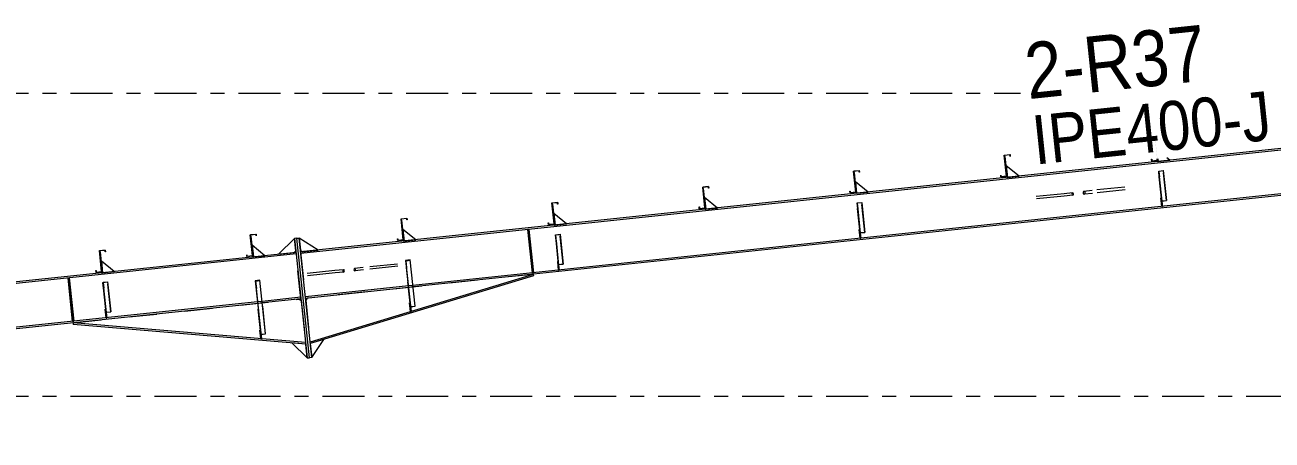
# Model space of a CAD drawing. Header units: millimetres. Extents: x -49 to 773, y -73 to 501.
# Drawn here: x 94.8 to 183.8, y 88.7 to 118.4 of the extents above; entities that cross this region are included whole.
import ezdxf

# ---------------------------------------------------------------- set-up
doc = ezdxf.new("R2010")
doc.units = ezdxf.units.MM
for name, pattern in [('XKITLINE00', [0]), ('XKITLINE02', [4, 2, -2]), ('XKITLINE03', [6, 3, -1, 1, -1])]:
    doc.linetypes.add(name, pattern=pattern)
for name, color, linetype, lineweight in [('Part', 2, 'Continuous', 0), ('PartMark', 7, 'Continuous', 0), ('S-grid', 1, 'Continuous', 0)]:
    doc.layers.add(name, color=color, linetype=linetype, lineweight=lineweight)
doc.styles.add('ARIAL', font='ARIAL.TTF')

# ---------------------------------------------------------------- blocks, each defined once
blk = doc.blocks.new('*A12')
at = {"layer": 'Part'}
blk.add_hatch(color=3, dxfattribs=at).paths.add_polyline_path([(154.199, 105.695), (154.53, 105.73), (154.532, 105.709), (154.217, 105.675), (154.259, 105.277), (154.243, 105.275)], flags=17)
blk = doc.blocks.new('*A13')
at = {"layer": 'Part'}
blk.add_hatch(color=3, dxfattribs=at).paths.add_polyline_path([(175.746, 107.967), (176.077, 108.002), (176.079, 107.981), (175.765, 107.948), (175.807, 107.549), (175.79, 107.547)], flags=17)
blk = doc.blocks.new('*A45')
at = {"layer": 'Part'}
blk.add_hatch(color=3, dxfattribs=at).paths.add_polyline_path([(100.331, 100.013), (100.662, 100.048), (100.664, 100.027), (100.35, 99.994), (100.392, 99.595), (100.375, 99.593)], flags=17)
blk = doc.blocks.new('*A46')
at = {"layer": 'Part'}
blk.add_hatch(color=3, dxfattribs=at).paths.add_polyline_path([(111.211, 100.135), (111.543, 100.17), (111.546, 100.141), (111.231, 100.108), (111.288, 99.565), (111.272, 99.563)], flags=17)
blk = doc.blocks.new('*A47')
at = {"layer": 'Part'}
blk.add_hatch(color=3, dxfattribs=at).paths.add_polyline_path([(121.952, 101.584), (122.283, 101.619), (122.286, 101.593), (121.971, 101.56), (122.023, 101.066), (122.007, 101.064)], flags=17)
blk = doc.blocks.new('*A48')
at = {"layer": 'Part'}
blk.add_hatch(color=3, dxfattribs=at).paths.add_polyline_path([(132.651, 103.422), (132.983, 103.457), (132.985, 103.436), (132.67, 103.403), (132.712, 103.004), (132.696, 103.002)], flags=17)
blk = doc.blocks.new('*A49')
at = {"layer": 'Part'}
blk.add_hatch(color=3, dxfattribs=at).paths.add_polyline_path([(153.944, 107.963), (154.359, 108.007), (154.372, 107.883), (154.357, 107.881), (154.345, 107.991), (153.961, 107.95), (154.118, 106.457), (153.704, 106.413), (153.691, 106.537), (153.706, 106.539), (153.717, 106.43), (154.102, 106.47)], flags=17)
blk = doc.blocks.new('*A50')
at = {"layer": 'Part'}
blk.add_hatch(color=3, dxfattribs=at).paths.add_polyline_path([(153.944, 107.963), (154.359, 108.007), (154.372, 107.883), (154.357, 107.881), (154.345, 107.991), (153.961, 107.95), (154.118, 106.457), (153.704, 106.413), (153.691, 106.537), (153.706, 106.539), (153.717, 106.43), (154.102, 106.47)], flags=17)
blk = doc.blocks.new('*A51')
at = {"layer": 'Part'}
blk.add_hatch(color=3, dxfattribs=at).paths.add_polyline_path([(164.718, 109.1), (165.132, 109.144), (165.145, 109.019), (165.13, 109.018), (165.119, 109.127), (164.734, 109.086), (164.892, 107.593), (164.477, 107.549), (164.464, 107.674), (164.479, 107.675), (164.491, 107.566), (164.875, 107.606)], flags=17)
blk = doc.blocks.new('*A52')
at = {"layer": 'Part'}
blk.add_hatch(color=3, dxfattribs=at).paths.add_polyline_path([(164.718, 109.1), (165.132, 109.144), (165.145, 109.019), (165.13, 109.018), (165.119, 109.127), (164.734, 109.086), (164.892, 107.593), (164.477, 107.549), (164.464, 107.674), (164.479, 107.675), (164.491, 107.566), (164.875, 107.606)], flags=17)
blk = doc.blocks.new('*A53')
at = {"layer": 'Part'}
blk.add_hatch(color=3, dxfattribs=at).paths.add_polyline_path([(175.491, 110.236), (175.906, 110.28), (175.919, 110.156), (175.904, 110.154), (175.892, 110.263), (175.508, 110.223), (175.665, 108.729), (175.251, 108.686), (175.238, 108.81), (175.253, 108.812), (175.264, 108.702), (175.649, 108.743)], flags=17)
blk = doc.blocks.new('*A54')
at = {"layer": 'Part'}
blk.add_hatch(color=3, dxfattribs=at).paths.add_polyline_path([(175.491, 110.236), (175.906, 110.28), (175.919, 110.156), (175.904, 110.154), (175.892, 110.263), (175.508, 110.223), (175.665, 108.729), (175.251, 108.686), (175.238, 108.81), (175.253, 108.812), (175.264, 108.702), (175.649, 108.743)], flags=17)
blk = doc.blocks.new('*A57')
at = {"layer": 'Part'}
blk.add_hatch(color=3, dxfattribs=at).paths.add_polyline_path([(100.076, 102.282), (100.491, 102.325), (100.504, 102.201), (100.489, 102.199), (100.477, 102.309), (100.093, 102.268), (100.25, 100.775), (99.836, 100.731), (99.823, 100.856), (99.838, 100.857), (99.849, 100.748), (100.234, 100.788)], flags=17)
blk = doc.blocks.new('*A58')
at = {"layer": 'Part'}
blk.add_hatch(color=3, dxfattribs=at).paths.add_polyline_path([(110.85, 103.418), (111.264, 103.462), (111.277, 103.337), (111.263, 103.336), (111.251, 103.445), (110.866, 103.405), (111.024, 101.911), (110.61, 101.868), (110.596, 101.992), (110.611, 101.993), (110.623, 101.884), (111.007, 101.925)], flags=17)
blk = doc.blocks.new('*A59')
at = {"layer": 'Part'}
blk.add_hatch(color=3, dxfattribs=at).paths.add_polyline_path([(110.85, 103.418), (111.264, 103.462), (111.277, 103.337), (111.263, 103.336), (111.251, 103.445), (110.866, 103.405), (111.024, 101.911), (110.61, 101.868), (110.596, 101.992), (110.611, 101.993), (110.623, 101.884), (111.007, 101.925)], flags=17)
blk = doc.blocks.new('*A60')
at = {"layer": 'Part'}
blk.add_hatch(color=3, dxfattribs=at).paths.add_polyline_path([(121.624, 104.554), (122.038, 104.598), (122.051, 104.474), (122.036, 104.472), (122.025, 104.582), (121.64, 104.541), (121.798, 103.048), (121.383, 103.004), (121.37, 103.128), (121.385, 103.13), (121.396, 103.02), (121.781, 103.061)], flags=17)
blk = doc.blocks.new('*A61')
at = {"layer": 'Part'}
blk.add_hatch(color=3, dxfattribs=at).paths.add_polyline_path([(121.624, 104.554), (122.038, 104.598), (122.051, 104.474), (122.036, 104.472), (122.025, 104.582), (121.64, 104.541), (121.798, 103.048), (121.383, 103.004), (121.37, 103.128), (121.385, 103.13), (121.396, 103.02), (121.781, 103.061)], flags=17)
blk = doc.blocks.new('*A62')
at = {"layer": 'Part'}
blk.add_hatch(color=3, dxfattribs=at).paths.add_polyline_path([(132.397, 105.691), (132.811, 105.734), (132.825, 105.61), (132.81, 105.609), (132.798, 105.718), (132.414, 105.677), (132.571, 104.184), (132.157, 104.14), (132.144, 104.265), (132.159, 104.266), (132.17, 104.157), (132.555, 104.197)], flags=17)
blk = doc.blocks.new('*A63')
at = {"layer": 'Part'}
blk.add_hatch(color=3, dxfattribs=at).paths.add_polyline_path([(132.397, 105.691), (132.811, 105.734), (132.825, 105.61), (132.81, 105.609), (132.798, 105.718), (132.414, 105.677), (132.571, 104.184), (132.157, 104.14), (132.144, 104.265), (132.159, 104.266), (132.17, 104.157), (132.555, 104.197)], flags=17)
blk = doc.blocks.new('*A64')
at = {"layer": 'Part'}
blk.add_hatch(color=3, dxfattribs=at).paths.add_polyline_path([(143.171, 106.827), (143.585, 106.871), (143.598, 106.746), (143.583, 106.745), (143.572, 106.854), (143.187, 106.814), (143.345, 105.32), (142.93, 105.277), (142.917, 105.401), (142.932, 105.403), (142.944, 105.293), (143.328, 105.334)], flags=17)
blk = doc.blocks.new('*A65')
at = {"layer": 'Part'}
blk.add_hatch(color=3, dxfattribs=at).paths.add_polyline_path([(143.171, 106.827), (143.585, 106.871), (143.598, 106.746), (143.583, 106.745), (143.572, 106.854), (143.187, 106.814), (143.345, 105.32), (142.93, 105.277), (142.917, 105.401), (142.932, 105.403), (142.944, 105.293), (143.328, 105.334)], flags=17)
blk = doc.blocks.new('*A66')
at = {"layer": 'Part'}
blk.add_hatch(color=3, dxfattribs=at).paths.add_polyline_path([(100.076, 102.282), (100.491, 102.325), (100.504, 102.201), (100.489, 102.199), (100.477, 102.309), (100.093, 102.268), (100.25, 100.775), (99.836, 100.731), (99.823, 100.856), (99.838, 100.857), (99.849, 100.748), (100.234, 100.788)], flags=17)
blk = doc.blocks.new('*A401')
at = {"layer": 'S-grid', "color": 1, "linetype": 'XKITLINE03', "lineweight": 0}
blk.add_line((-10, 113.542), (165.879, 113.542), dxfattribs=at)
blk = doc.blocks.new('*A402')
at = {"layer": 'S-grid', "color": 1, "linetype": 'XKITLINE03', "lineweight": 0}
blk.add_line((-10, 91.875), (438.813, 91.875), dxfattribs=at)
blk = doc.blocks.new('*A450')
at = {"layer": 'Part', "color": 2, "linetype": 'XKITLINE00', "lineweight": 0}
for p, q in [((114.119, 102.154), (15.029, 91.702)), ((114.13, 102.046), (15.151, 91.606)), ((114.457, 98.947), (111.702, 98.656)), ((111.371, 98.621), (25.514, 89.565)), ((111.382, 98.513), (25.525, 89.458)), ((114.468, 98.839), (111.714, 98.548)), ((25.182, 89.53), (18.657, 88.842)), ((25.194, 89.423), (18.779, 88.746))]:
    blk.add_line(p, q, dxfattribs=at)
at = {"layer": 'Part', "color": 7, "linetype": 'XKITLINE02', "lineweight": 0}
for p, q in [((114.468, 98.839), (114.119, 102.154)), ((111.702, 98.656), (111.371, 98.621)), ((111.714, 98.548), (111.382, 98.513)), ((111.702, 98.656), (111.388, 98.623)), ((15.029, 91.702), (18.779, 88.746)), ((25.514, 89.565), (25.182, 89.53)), ((25.525, 89.458), (25.194, 89.423))]:
    blk.add_line(p, q, dxfattribs=at)
blk = doc.blocks.new('*A472')
at = {"layer": 'Part', "color": 2, "linetype": 'XKITLINE00', "lineweight": 0}
for p, q in [((154.199, 105.695), (154.53, 105.73)), ((154.243, 105.275), (154.199, 105.695)), ((154.532, 105.709), (154.217, 105.675)), ((154.217, 105.675), (154.259, 105.277)), ((154.259, 105.277), (154.243, 105.275)), ((154.243, 105.275), (154.427, 103.528)), ((154.467, 103.308), (154.259, 105.277)), ((154.53, 105.73), (154.756, 103.59)), ((154.441, 103.557), (154.756, 103.59)), ((154.451, 103.306), (154.467, 103.308))]:
    blk.add_line(p, q, dxfattribs=at)
at = {"layer": 'Part', "color": 7, "linetype": 'XKITLINE02', "lineweight": 0}
for p, q in [((154.423, 103.568), (154.754, 103.603)), ((154.427, 103.528), (154.451, 103.306))]:
    blk.add_line(p, q, dxfattribs=at)
blk = doc.blocks.new('*A473')
at = {"layer": 'Part', "color": 2, "linetype": 'XKITLINE00', "lineweight": 0}
for p, q in [((175.746, 107.967), (176.077, 108.002)), ((175.79, 107.547), (175.746, 107.967)), ((176.079, 107.981), (175.765, 107.948)), ((175.765, 107.948), (175.807, 107.549)), ((176.077, 108.002), (176.303, 105.863)), ((175.807, 107.549), (175.79, 107.547)), ((175.79, 107.547), (175.974, 105.801)), ((176.014, 105.581), (175.807, 107.549)), ((175.988, 105.829), (176.303, 105.863)), ((175.998, 105.579), (176.014, 105.581))]:
    blk.add_line(p, q, dxfattribs=at)
at = {"layer": 'Part', "color": 7, "linetype": 'XKITLINE02', "lineweight": 0}
for p, q in [((175.97, 105.841), (176.302, 105.876)), ((175.974, 105.801), (175.998, 105.579))]:
    blk.add_line(p, q, dxfattribs=at)
blk = doc.blocks.new('*A603')
at = {"layer": 'Part', "color": 7, "linetype": 'XKITLINE02', "lineweight": 0}
for p, q in [((130.76, 103.8), (130.677, 103.792)), ((130.677, 103.792), (131.004, 100.692)), ((130.69, 103.667), (130.773, 103.676)), ((131.087, 100.701), (130.76, 103.8)), ((130.991, 100.816), (131.074, 100.825)), ((131.004, 100.692), (131.087, 100.701))]:
    blk.add_line(p, q, dxfattribs=at)
blk = doc.blocks.new('*A604')
at = {"layer": 'Part', "color": 7, "linetype": 'XKITLINE02', "lineweight": 0}
for p, q in [((130.76, 103.8), (130.677, 103.792)), ((130.69, 103.667), (130.773, 103.676)), ((131.074, 100.825), (130.991, 100.816)), ((131.087, 100.701), (131.004, 100.692))]:
    blk.add_line(p, q, dxfattribs=at)
at = {"layer": 'Part', "color": 2, "linetype": 'XKITLINE00', "lineweight": 0}
for p, q in [((131.004, 100.692), (130.677, 103.792)), ((130.76, 103.8), (131.087, 100.701))]:
    blk.add_line(p, q, dxfattribs=at)
blk = doc.blocks.new('*A605')
at = {"layer": 'Part', "color": 2, "linetype": 'XKITLINE00', "lineweight": 0}
for p, q in [((100.331, 100.013), (100.662, 100.048)), ((100.375, 99.593), (100.331, 100.013)), ((100.664, 100.027), (100.35, 99.994)), ((100.35, 99.994), (100.392, 99.595)), ((100.662, 100.048), (100.888, 97.908)), ((100.392, 99.595), (100.375, 99.593)), ((100.375, 99.593), (100.559, 97.847)), ((100.599, 97.626), (100.392, 99.595)), ((100.573, 97.875), (100.888, 97.908)), ((100.583, 97.625), (100.599, 97.626))]:
    blk.add_line(p, q, dxfattribs=at)
at = {"layer": 'Part', "color": 7, "linetype": 'XKITLINE02', "lineweight": 0}
for p, q in [((100.555, 97.886), (100.887, 97.921)), ((100.559, 97.847), (100.583, 97.625))]:
    blk.add_line(p, q, dxfattribs=at)
blk = doc.blocks.new('*A606')
at = {"layer": 'Part', "color": 2, "linetype": 'XKITLINE00', "lineweight": 0}
for p, q in [((111.543, 100.17), (111.211, 100.135)), ((111.211, 100.135), (111.604, 96.41)), ((111.231, 100.108), (111.546, 100.141)), ((111.231, 100.108), (111.288, 99.565)), ((111.947, 96.334), (111.543, 100.17)), ((111.288, 99.565), (111.272, 99.563)), ((111.652, 96.118), (111.288, 99.565)), ((111.632, 96.301), (111.947, 96.334)), ((111.635, 96.117), (111.652, 96.118))]:
    blk.add_line(p, q, dxfattribs=at)
at = {"layer": 'Part', "color": 7, "linetype": 'XKITLINE02', "lineweight": 0}
for p, q in [((111.604, 96.41), (111.635, 96.117)), ((111.615, 96.309), (111.946, 96.344))]:
    blk.add_line(p, q, dxfattribs=at)
blk = doc.blocks.new('*A607')
at = {"layer": 'Part', "color": 2, "linetype": 'XKITLINE00', "lineweight": 0}
for p, q in [((122.283, 101.619), (121.952, 101.584)), ((121.952, 101.584), (122.293, 98.349)), ((121.971, 101.56), (122.286, 101.593)), ((122.633, 98.308), (122.283, 101.619)), ((121.971, 101.56), (122.023, 101.066)), ((122.023, 101.066), (122.007, 101.064)), ((122.339, 98.075), (122.023, 101.066)), ((122.318, 98.275), (122.633, 98.308)), ((122.322, 98.073), (122.339, 98.075))]:
    blk.add_line(p, q, dxfattribs=at)
at = {"layer": 'Part', "color": 7, "linetype": 'XKITLINE02', "lineweight": 0}
for p, q in [((122.293, 98.349), (122.322, 98.073)), ((122.3, 98.284), (122.631, 98.319))]:
    blk.add_line(p, q, dxfattribs=at)
blk = doc.blocks.new('*A608')
at = {"layer": 'Part', "color": 2, "linetype": 'XKITLINE00', "lineweight": 0}
for p, q in [((132.651, 103.422), (132.983, 103.457)), ((132.696, 103.002), (132.651, 103.422)), ((132.67, 103.403), (132.985, 103.436)), ((132.92, 101.035), (132.67, 103.403)), ((132.983, 103.457), (133.209, 101.317)), ((132.696, 103.002), (132.712, 103.004)), ((132.696, 103.002), (132.88, 101.256)), ((132.894, 101.284), (133.209, 101.317)), ((132.903, 101.034), (132.92, 101.035))]:
    blk.add_line(p, q, dxfattribs=at)
at = {"layer": 'Part', "color": 7, "linetype": 'XKITLINE02', "lineweight": 0}
for p, q in [((132.876, 101.295), (133.207, 101.33)), ((132.88, 101.256), (132.903, 101.034))]:
    blk.add_line(p, q, dxfattribs=at)
blk = doc.blocks.new('*A609')
at = {"layer": 'Part', "color": 2, "linetype": 'XKITLINE00', "lineweight": 0}
for p, q in [((170.345, 106.461), (170.34, 106.408)), ((170.34, 106.408), (170.356, 106.357)), ((170.371, 106.502), (170.345, 106.461)), ((170.356, 106.357), (170.39, 106.323)), ((170.41, 106.52), (170.371, 106.502)), ((170.39, 106.323), (170.432, 106.313)), ((171.001, 106.583), (170.41, 106.52)), ((170.452, 106.511), (170.41, 106.52)), ((171.023, 106.375), (170.432, 106.313)), ((170.432, 106.313), (170.471, 106.331)), ((170.486, 106.476), (170.452, 106.511)), ((170.471, 106.331), (170.497, 106.372)), ((170.502, 106.425), (170.486, 106.476)), ((170.497, 106.372), (170.502, 106.425))]:
    blk.add_line(p, q, dxfattribs=at)
at = {"layer": 'Part', "color": 7, "linetype": 'XKITLINE02', "lineweight": 0}
for p, q in [((173.328, 106.828), (171.001, 106.583)), ((173.35, 106.621), (171.023, 106.375))]:
    blk.add_line(p, q, dxfattribs=at)
blk = doc.blocks.new('*A612')
at = {"layer": 'Part', "color": 2, "linetype": 'XKITLINE00', "lineweight": 0}
for p, q in [((153.944, 107.963), (154.359, 108.007)), ((154.102, 106.47), (153.944, 107.963)), ((154.345, 107.991), (153.961, 107.95)), ((153.961, 107.95), (154.118, 106.457)), ((154.357, 107.881), (154.345, 107.991)), ((154.372, 107.883), (154.357, 107.881)), ((154.359, 108.007), (154.372, 107.883)), ((153.691, 106.537), (153.706, 106.539)), ((153.704, 106.413), (153.691, 106.537)), ((154.118, 106.457), (153.704, 106.413)), ((153.706, 106.539), (153.717, 106.43)), ((153.717, 106.43), (154.102, 106.47))]:
    blk.add_line(p, q, dxfattribs=at)
blk = doc.blocks.new('*A613')
at = {"layer": 'Part', "color": 2, "linetype": 'XKITLINE00', "lineweight": 0}
for p, q in [((153.944, 107.963), (154.359, 108.007)), ((154.102, 106.47), (153.944, 107.963)), ((154.345, 107.991), (153.961, 107.95)), ((153.961, 107.95), (154.118, 106.457)), ((154.357, 107.881), (154.345, 107.991)), ((154.372, 107.883), (154.357, 107.881)), ((154.359, 108.007), (154.372, 107.883)), ((153.691, 106.537), (153.706, 106.539)), ((153.704, 106.413), (153.691, 106.537)), ((154.118, 106.457), (153.704, 106.413)), ((153.706, 106.539), (153.717, 106.43)), ((153.717, 106.43), (154.102, 106.47))]:
    blk.add_line(p, q, dxfattribs=at)
blk = doc.blocks.new('*A614')
at = {"layer": 'Part', "color": 2, "linetype": 'XKITLINE00', "lineweight": 0}
for p, q in [((164.718, 109.1), (165.132, 109.144)), ((164.875, 107.606), (164.718, 109.1)), ((165.119, 109.127), (164.734, 109.086)), ((164.734, 109.086), (164.892, 107.593)), ((165.13, 109.018), (165.119, 109.127)), ((165.145, 109.019), (165.13, 109.018)), ((165.132, 109.144), (165.145, 109.019)), ((164.464, 107.674), (164.479, 107.675)), ((164.477, 107.549), (164.464, 107.674)), ((164.892, 107.593), (164.477, 107.549)), ((164.479, 107.675), (164.491, 107.566)), ((164.491, 107.566), (164.875, 107.606))]:
    blk.add_line(p, q, dxfattribs=at)
blk = doc.blocks.new('*A615')
at = {"layer": 'Part', "color": 2, "linetype": 'XKITLINE00', "lineweight": 0}
for p, q in [((164.718, 109.1), (165.132, 109.144)), ((164.875, 107.606), (164.718, 109.1)), ((165.119, 109.127), (164.734, 109.086)), ((164.734, 109.086), (164.892, 107.593)), ((165.13, 109.018), (165.119, 109.127)), ((165.145, 109.019), (165.13, 109.018)), ((165.132, 109.144), (165.145, 109.019)), ((164.464, 107.674), (164.479, 107.675)), ((164.477, 107.549), (164.464, 107.674)), ((164.892, 107.593), (164.477, 107.549)), ((164.479, 107.675), (164.491, 107.566)), ((164.491, 107.566), (164.875, 107.606))]:
    blk.add_line(p, q, dxfattribs=at)
blk = doc.blocks.new('*A616')
at = {"layer": 'Part', "color": 2, "linetype": 'XKITLINE00', "lineweight": 0}
for p, q in [((175.238, 108.81), (175.253, 108.812)), ((175.239, 108.802), (175.238, 108.81)), ((175.251, 108.686), (175.239, 108.802)), ((175.665, 108.729), (175.251, 108.686)), ((175.253, 108.812), (175.254, 108.803)), ((175.254, 108.803), (175.264, 108.702)), ((175.264, 108.702), (175.649, 108.743)), ((175.649, 108.743), (175.638, 108.844)), ((175.653, 108.845), (175.665, 108.729))]:
    blk.add_line(p, q, dxfattribs=at)
blk = doc.blocks.new('*A617')
at = {"layer": 'Part', "color": 2, "linetype": 'XKITLINE00', "lineweight": 0}
for p, q in [((175.238, 108.81), (175.253, 108.812)), ((175.239, 108.802), (175.238, 108.81)), ((175.251, 108.686), (175.239, 108.802)), ((175.665, 108.729), (175.251, 108.686)), ((175.253, 108.812), (175.254, 108.803)), ((175.254, 108.803), (175.264, 108.702)), ((175.264, 108.702), (175.649, 108.743)), ((175.649, 108.743), (175.638, 108.844)), ((175.653, 108.845), (175.665, 108.729))]:
    blk.add_line(p, q, dxfattribs=at)
blk = doc.blocks.new('*A620')
at = {"layer": 'Part', "color": 2, "linetype": 'XKITLINE00', "lineweight": 0}
for p, q in [((187.084, 109.85), (114.45, 102.189)), ((187.095, 109.742), (114.462, 102.081)), ((187.093, 109.767), (187.095, 109.742)), ((187.422, 106.643), (122.476, 99.793)), ((187.434, 106.535), (122.487, 99.685)), ((187.422, 106.643), (187.434, 106.535)), ((122.145, 99.758), (114.788, 98.982)), ((122.156, 99.65), (114.8, 98.874))]:
    blk.add_line(p, q, dxfattribs=at)
at = {"layer": 'Part', "color": 7, "linetype": 'XKITLINE02', "lineweight": 0}
for p, q in [((187.084, 109.85), (187.093, 109.767)), ((187.095, 109.742), (187.422, 106.643)), ((114.45, 102.189), (114.8, 98.874)), ((122.476, 99.793), (122.145, 99.758)), ((122.487, 99.685), (122.156, 99.65))]:
    blk.add_line(p, q, dxfattribs=at)
blk = doc.blocks.new('*A628')
at = {"layer": 'Part', "color": 7, "linetype": 'XKITLINE02', "lineweight": 0}
for p, q in [((154.451, 103.306), (154.199, 105.695)), ((154.467, 103.308), (154.217, 105.675)), ((154.756, 103.59), (154.53, 105.73)), ((154.423, 103.568), (154.754, 103.603)), ((154.441, 103.557), (154.756, 103.59)), ((154.451, 103.306), (154.467, 103.308))]:
    blk.add_line(p, q, dxfattribs=at)
blk = doc.blocks.new('*A629')
at = {"layer": 'Part', "color": 7, "linetype": 'XKITLINE02', "lineweight": 0}
for p, q in [((154.4, 103.788), (154.358, 103.784)), ((154.358, 103.784), (154.424, 103.162)), ((154.465, 103.167), (154.4, 103.788)), ((154.411, 103.287), (154.452, 103.291)), ((154.424, 103.162), (154.465, 103.167))]:
    blk.add_line(p, q, dxfattribs=at)
blk = doc.blocks.new('*A630')
at = {"layer": 'Part', "color": 2, "linetype": 'XKITLINE00', "lineweight": 0}
for p, q in [((154.011, 107.87), (153.97, 107.866)), ((154.168, 106.378), (154.011, 107.87)), ((154.118, 106.457), (154.127, 106.374))]:
    blk.add_line(p, q, dxfattribs=at)
at = {"layer": 'Part', "color": 7, "linetype": 'XKITLINE02', "lineweight": 0}
for p, q in [((153.97, 107.866), (154.118, 106.457)), ((154.127, 106.374), (154.168, 106.378))]:
    blk.add_line(p, q, dxfattribs=at)
blk = doc.blocks.new('*A631')
at = {"layer": 'Part', "color": 2, "linetype": 'XKITLINE00', "lineweight": 0}
for p, q in [((154.358, 103.784), (154.4, 103.788)), ((154.424, 103.162), (154.358, 103.784)), ((154.427, 103.528), (154.465, 103.167))]:
    blk.add_line(p, q, dxfattribs=at)
at = {"layer": 'Part', "color": 7, "linetype": 'XKITLINE02', "lineweight": 0}
for p, q in [((154.4, 103.788), (154.427, 103.528)), ((154.411, 103.287), (154.452, 103.291)), ((154.465, 103.167), (154.424, 103.162))]:
    blk.add_line(p, q, dxfattribs=at)
blk = doc.blocks.new('*A632')
at = {"layer": 'Part', "color": 2, "linetype": 'XKITLINE00', "lineweight": 0}
blk.add_line((154.997, 106.466), (154.081, 107.207), dxfattribs=at)
at = {"layer": 'Part', "color": 7, "linetype": 'XKITLINE02', "lineweight": 0}
for p, q in [((154.081, 107.207), (154.168, 106.378)), ((154.168, 106.378), (154.997, 106.466))]:
    blk.add_line(p, q, dxfattribs=at)
blk = doc.blocks.new('*A633')
at = {"layer": 'Part', "color": 7, "linetype": 'XKITLINE02', "lineweight": 0}
for p, q in [((175.653, 108.845), (175.665, 108.729)), ((175.674, 108.647), (175.716, 108.651))]:
    blk.add_line(p, q, dxfattribs=at)
at = {"layer": 'Part', "color": 2, "linetype": 'XKITLINE00', "lineweight": 0}
for p, q in [((175.665, 108.729), (175.674, 108.647)), ((175.716, 108.651), (175.695, 108.85))]:
    blk.add_line(p, q, dxfattribs=at)
blk = doc.blocks.new('*A634')
at = {"layer": 'Part', "color": 2, "linetype": 'XKITLINE00', "lineweight": 0}
for p, q in [((175.905, 106.057), (175.947, 106.061)), ((175.971, 105.435), (175.905, 106.057)), ((175.974, 105.801), (176.012, 105.439))]:
    blk.add_line(p, q, dxfattribs=at)
at = {"layer": 'Part', "color": 7, "linetype": 'XKITLINE02', "lineweight": 0}
for p, q in [((175.947, 106.061), (175.974, 105.801)), ((175.958, 105.559), (175.999, 105.564)), ((176.012, 105.439), (175.971, 105.435))]:
    blk.add_line(p, q, dxfattribs=at)
blk = doc.blocks.new('*A635')
at = {"layer": 'Part', "color": 7, "linetype": 'XKITLINE02', "lineweight": 0}
for p, q in [((175.695, 108.85), (175.716, 108.651)), ((175.716, 108.651), (176.544, 108.738))]:
    blk.add_line(p, q, dxfattribs=at)
at = {"layer": 'Part', "color": 2, "linetype": 'XKITLINE00', "lineweight": 0}
blk.add_line((176.544, 108.738), (176.324, 108.916), dxfattribs=at)
blk = doc.blocks.new('*A636')
at = {"layer": 'Part', "color": 2, "linetype": 'XKITLINE00', "lineweight": 0}
for p, q in [((164.785, 109.006), (164.743, 109.002)), ((164.942, 107.515), (164.785, 109.006)), ((164.892, 107.593), (164.901, 107.51))]:
    blk.add_line(p, q, dxfattribs=at)
at = {"layer": 'Part', "color": 7, "linetype": 'XKITLINE02', "lineweight": 0}
for p, q in [((164.743, 109.002), (164.892, 107.593)), ((164.901, 107.51), (164.942, 107.515))]:
    blk.add_line(p, q, dxfattribs=at)
blk = doc.blocks.new('*A637')
at = {"layer": 'Part', "color": 2, "linetype": 'XKITLINE00', "lineweight": 0}
blk.add_line((165.771, 107.602), (164.855, 108.343), dxfattribs=at)
at = {"layer": 'Part', "color": 7, "linetype": 'XKITLINE02', "lineweight": 0}
for p, q in [((164.855, 108.343), (164.942, 107.515)), ((164.942, 107.515), (165.771, 107.602))]:
    blk.add_line(p, q, dxfattribs=at)
blk = doc.blocks.new('*A638')
at = {"layer": 'Part', "color": 7, "linetype": 'XKITLINE02', "lineweight": 0}
for p, q in [((175.947, 106.061), (175.905, 106.057)), ((175.905, 106.057), (175.971, 105.435)), ((176.012, 105.439), (175.947, 106.061)), ((175.958, 105.559), (175.999, 105.564)), ((175.971, 105.435), (176.012, 105.439))]:
    blk.add_line(p, q, dxfattribs=at)
blk = doc.blocks.new('*A639')
at = {"layer": 'Part', "color": 7, "linetype": 'XKITLINE02', "lineweight": 0}
for p, q in [((175.998, 105.579), (175.746, 107.967)), ((176.014, 105.581), (175.765, 107.948)), ((176.303, 105.863), (176.077, 108.002)), ((175.97, 105.841), (176.302, 105.876)), ((175.988, 105.829), (176.303, 105.863)), ((175.998, 105.579), (176.014, 105.581))]:
    blk.add_line(p, q, dxfattribs=at)
blk = doc.blocks.new('*A641')
at = {"layer": 'Part', "color": 2, "linetype": 'XKITLINE00', "lineweight": 0}
for p, q in [((100.076, 102.282), (100.491, 102.325)), ((100.234, 100.788), (100.076, 102.282)), ((100.477, 102.309), (100.093, 102.268)), ((100.093, 102.268), (100.25, 100.775)), ((100.489, 102.199), (100.477, 102.309)), ((100.504, 102.201), (100.489, 102.199)), ((100.491, 102.325), (100.504, 102.201)), ((99.823, 100.856), (99.838, 100.857)), ((99.836, 100.731), (99.823, 100.856)), ((100.25, 100.775), (99.836, 100.731)), ((99.838, 100.857), (99.849, 100.748)), ((99.849, 100.748), (100.234, 100.788))]:
    blk.add_line(p, q, dxfattribs=at)
blk = doc.blocks.new('*A642')
at = {"layer": 'Part', "color": 2, "linetype": 'XKITLINE00', "lineweight": 0}
for p, q in [((110.85, 103.418), (111.264, 103.462)), ((111.007, 101.925), (110.85, 103.418)), ((111.251, 103.445), (110.866, 103.405)), ((110.866, 103.405), (111.024, 101.911)), ((111.263, 103.336), (111.251, 103.445)), ((111.264, 103.462), (111.277, 103.337)), ((111.277, 103.337), (111.263, 103.336)), ((110.596, 101.992), (110.611, 101.993)), ((110.61, 101.868), (110.596, 101.992)), ((111.024, 101.911), (110.61, 101.868)), ((110.611, 101.993), (110.623, 101.884)), ((110.623, 101.884), (111.007, 101.925))]:
    blk.add_line(p, q, dxfattribs=at)
blk = doc.blocks.new('*A643')
at = {"layer": 'Part', "color": 2, "linetype": 'XKITLINE00', "lineweight": 0}
for p, q in [((110.85, 103.418), (111.264, 103.462)), ((111.007, 101.925), (110.85, 103.418)), ((111.251, 103.445), (110.866, 103.405)), ((110.866, 103.405), (111.024, 101.911)), ((111.263, 103.336), (111.251, 103.445)), ((111.264, 103.462), (111.277, 103.337)), ((111.277, 103.337), (111.263, 103.336)), ((110.596, 101.992), (110.611, 101.993)), ((110.61, 101.868), (110.596, 101.992)), ((111.024, 101.911), (110.61, 101.868)), ((110.611, 101.993), (110.623, 101.884)), ((110.623, 101.884), (111.007, 101.925))]:
    blk.add_line(p, q, dxfattribs=at)
blk = doc.blocks.new('*A644')
at = {"layer": 'Part', "color": 2, "linetype": 'XKITLINE00', "lineweight": 0}
for p, q in [((121.624, 104.554), (122.038, 104.598)), ((121.781, 103.061), (121.624, 104.554)), ((122.025, 104.582), (121.64, 104.541)), ((121.64, 104.541), (121.798, 103.048)), ((122.036, 104.472), (122.025, 104.582)), ((122.051, 104.474), (122.036, 104.472)), ((122.038, 104.598), (122.051, 104.474)), ((121.37, 103.128), (121.385, 103.13)), ((121.383, 103.004), (121.37, 103.128)), ((121.798, 103.048), (121.383, 103.004)), ((121.385, 103.13), (121.396, 103.02)), ((121.396, 103.02), (121.781, 103.061))]:
    blk.add_line(p, q, dxfattribs=at)
blk = doc.blocks.new('*A645')
at = {"layer": 'Part', "color": 2, "linetype": 'XKITLINE00', "lineweight": 0}
for p, q in [((121.624, 104.554), (122.038, 104.598)), ((121.781, 103.061), (121.624, 104.554)), ((122.025, 104.582), (121.64, 104.541)), ((121.64, 104.541), (121.798, 103.048)), ((122.036, 104.472), (122.025, 104.582)), ((122.051, 104.474), (122.036, 104.472)), ((122.038, 104.598), (122.051, 104.474)), ((121.37, 103.128), (121.385, 103.13)), ((121.383, 103.004), (121.37, 103.128)), ((121.798, 103.048), (121.383, 103.004)), ((121.385, 103.13), (121.396, 103.02)), ((121.396, 103.02), (121.781, 103.061))]:
    blk.add_line(p, q, dxfattribs=at)
blk = doc.blocks.new('*A646')
at = {"layer": 'Part', "color": 2, "linetype": 'XKITLINE00', "lineweight": 0}
for p, q in [((132.397, 105.691), (132.811, 105.734)), ((132.555, 104.197), (132.397, 105.691)), ((132.798, 105.718), (132.414, 105.677)), ((132.414, 105.677), (132.571, 104.184)), ((132.81, 105.609), (132.798, 105.718)), ((132.825, 105.61), (132.81, 105.609)), ((132.811, 105.734), (132.825, 105.61)), ((132.144, 104.265), (132.159, 104.266)), ((132.157, 104.14), (132.144, 104.265)), ((132.159, 104.266), (132.17, 104.157)), ((132.571, 104.184), (132.157, 104.14)), ((132.17, 104.157), (132.555, 104.197))]:
    blk.add_line(p, q, dxfattribs=at)
blk = doc.blocks.new('*A647')
at = {"layer": 'Part', "color": 2, "linetype": 'XKITLINE00', "lineweight": 0}
for p, q in [((132.397, 105.691), (132.811, 105.734)), ((132.555, 104.197), (132.397, 105.691)), ((132.798, 105.718), (132.414, 105.677)), ((132.414, 105.677), (132.571, 104.184)), ((132.81, 105.609), (132.798, 105.718)), ((132.825, 105.61), (132.81, 105.609)), ((132.811, 105.734), (132.825, 105.61)), ((132.144, 104.265), (132.159, 104.266)), ((132.157, 104.14), (132.144, 104.265)), ((132.159, 104.266), (132.17, 104.157)), ((132.571, 104.184), (132.157, 104.14)), ((132.17, 104.157), (132.555, 104.197))]:
    blk.add_line(p, q, dxfattribs=at)
blk = doc.blocks.new('*A648')
at = {"layer": 'Part', "color": 2, "linetype": 'XKITLINE00', "lineweight": 0}
for p, q in [((143.171, 106.827), (143.585, 106.871)), ((143.328, 105.334), (143.171, 106.827)), ((143.572, 106.854), (143.187, 106.814)), ((143.187, 106.814), (143.345, 105.32)), ((143.583, 106.745), (143.572, 106.854)), ((143.598, 106.746), (143.583, 106.745)), ((143.585, 106.871), (143.598, 106.746)), ((142.917, 105.401), (142.932, 105.403)), ((142.93, 105.277), (142.917, 105.401)), ((143.345, 105.32), (142.93, 105.277)), ((142.932, 105.403), (142.944, 105.293)), ((142.944, 105.293), (143.328, 105.334))]:
    blk.add_line(p, q, dxfattribs=at)
blk = doc.blocks.new('*A649')
at = {"layer": 'Part', "color": 2, "linetype": 'XKITLINE00', "lineweight": 0}
for p, q in [((143.171, 106.827), (143.585, 106.871)), ((143.328, 105.334), (143.171, 106.827)), ((143.572, 106.854), (143.187, 106.814)), ((143.187, 106.814), (143.345, 105.32)), ((143.583, 106.745), (143.572, 106.854)), ((143.598, 106.746), (143.583, 106.745)), ((143.585, 106.871), (143.598, 106.746)), ((142.917, 105.401), (142.932, 105.403)), ((142.93, 105.277), (142.917, 105.401)), ((143.345, 105.32), (142.93, 105.277)), ((142.932, 105.403), (142.944, 105.293)), ((142.944, 105.293), (143.328, 105.334))]:
    blk.add_line(p, q, dxfattribs=at)
blk = doc.blocks.new('*A650')
at = {"layer": 'Part', "color": 7, "linetype": 'XKITLINE02', "lineweight": 0}
for p, q in [((98.211, 97.124), (114.347, 98.826)), ((114.481, 98.718), (114.809, 95.607))]:
    blk.add_line(p, q, dxfattribs=at)
at = {"layer": 'Part', "color": 2, "linetype": 'XKITLINE00', "lineweight": 0}
for p, q in [((114.347, 98.826), (114.481, 98.718)), ((98.211, 97.124), (98.202, 97.016)), ((114.798, 95.717), (98.211, 97.124)), ((114.809, 95.607), (98.202, 97.016))]:
    blk.add_line(p, q, dxfattribs=at)
blk = doc.blocks.new('*A651')
at = {"layer": 'Part', "color": 2, "linetype": 'XKITLINE00', "lineweight": 0}
for p, q in [((111.542, 96.601), (111.584, 96.605)), ((111.607, 95.987), (111.542, 96.601)), ((111.604, 96.41), (111.649, 95.984))]:
    blk.add_line(p, q, dxfattribs=at)
at = {"layer": 'Part', "color": 7, "linetype": 'XKITLINE02', "lineweight": 0}
for p, q in [((111.584, 96.605), (111.604, 96.41)), ((111.595, 96.104), (111.636, 96.108)), ((111.607, 95.987), (111.608, 95.979)), ((111.649, 95.984), (111.608, 95.979))]:
    blk.add_line(p, q, dxfattribs=at)
blk = doc.blocks.new('*A652')
at = {"layer": 'Part', "color": 7, "linetype": 'XKITLINE02', "lineweight": 0}
for p, q in [((100.532, 98.106), (100.49, 98.102)), ((100.49, 98.102), (100.556, 97.48)), ((100.597, 97.485), (100.532, 98.106)), ((100.543, 97.605), (100.584, 97.609)), ((100.556, 97.48), (100.597, 97.485))]:
    blk.add_line(p, q, dxfattribs=at)
blk = doc.blocks.new('*A653')
at = {"layer": 'Part', "color": 2, "linetype": 'XKITLINE00', "lineweight": 0}
for p, q in [((100.49, 98.102), (100.532, 98.106)), ((100.556, 97.48), (100.49, 98.102)), ((100.559, 97.847), (100.597, 97.485))]:
    blk.add_line(p, q, dxfattribs=at)
at = {"layer": 'Part', "color": 7, "linetype": 'XKITLINE02', "lineweight": 0}
for p, q in [((100.532, 98.106), (100.559, 97.847)), ((100.543, 97.605), (100.584, 97.609)), ((100.597, 97.485), (100.556, 97.48))]:
    blk.add_line(p, q, dxfattribs=at)
blk = doc.blocks.new('*A654')
at = {"layer": 'Part', "color": 7, "linetype": 'XKITLINE02', "lineweight": 0}
for p, q in [((111.584, 96.605), (111.542, 96.601)), ((111.542, 96.601), (111.608, 95.979)), ((111.649, 95.984), (111.584, 96.605)), ((111.595, 96.104), (111.636, 96.108)), ((111.608, 95.979), (111.649, 95.984))]:
    blk.add_line(p, q, dxfattribs=at)
blk = doc.blocks.new('*A655')
at = {"layer": 'Part', "color": 7, "linetype": 'XKITLINE02', "lineweight": 0}
for p, q in [((97.915, 100.336), (97.832, 100.327)), ((97.832, 100.327), (98.159, 97.228)), ((97.845, 100.203), (97.928, 100.212)), ((98.242, 97.236), (97.915, 100.336)), ((98.146, 97.352), (98.228, 97.361)), ((98.159, 97.228), (98.242, 97.236))]:
    blk.add_line(p, q, dxfattribs=at)
blk = doc.blocks.new('*A656')
at = {"layer": 'Part', "color": 7, "linetype": 'XKITLINE02', "lineweight": 0}
for p, q in [((97.915, 100.336), (97.832, 100.327)), ((97.845, 100.203), (97.928, 100.212)), ((98.228, 97.361), (98.146, 97.352)), ((98.242, 97.236), (98.159, 97.228))]:
    blk.add_line(p, q, dxfattribs=at)
at = {"layer": 'Part', "color": 2, "linetype": 'XKITLINE00', "lineweight": 0}
for p, q in [((98.159, 97.228), (97.832, 100.327)), ((97.915, 100.336), (98.242, 97.236))]:
    blk.add_line(p, q, dxfattribs=at)
blk = doc.blocks.new('*A657')
at = {"layer": 'Part', "color": 2, "linetype": 'XKITLINE00', "lineweight": 0}
blk.add_line((111.903, 101.92), (110.987, 102.662), dxfattribs=at)
at = {"layer": 'Part', "color": 7, "linetype": 'XKITLINE02', "lineweight": 0}
for p, q in [((110.987, 102.662), (111.074, 101.833)), ((111.074, 101.833), (111.903, 101.92))]:
    blk.add_line(p, q, dxfattribs=at)
blk = doc.blocks.new('*A658')
at = {"layer": 'Part', "color": 7, "linetype": 'XKITLINE02', "lineweight": 0}
for p, q in [((100.583, 97.625), (100.331, 100.013)), ((100.599, 97.626), (100.35, 99.994)), ((100.888, 97.908), (100.662, 100.048)), ((100.555, 97.886), (100.887, 97.921)), ((100.573, 97.875), (100.888, 97.908)), ((100.583, 97.625), (100.599, 97.626))]:
    blk.add_line(p, q, dxfattribs=at)
blk = doc.blocks.new('*A659')
at = {"layer": 'Part', "color": 2, "linetype": 'XKITLINE00', "lineweight": 0}
for p, q in [((100.143, 102.188), (100.102, 102.184)), ((100.301, 100.696), (100.143, 102.188)), ((100.25, 100.775), (100.259, 100.692))]:
    blk.add_line(p, q, dxfattribs=at)
at = {"layer": 'Part', "color": 7, "linetype": 'XKITLINE02', "lineweight": 0}
for p, q in [((100.102, 102.184), (100.25, 100.775)), ((100.259, 100.692), (100.301, 100.696))]:
    blk.add_line(p, q, dxfattribs=at)
blk = doc.blocks.new('*A660')
at = {"layer": 'Part', "color": 2, "linetype": 'XKITLINE00', "lineweight": 0}
blk.add_line((101.129, 100.784), (100.213, 101.525), dxfattribs=at)
at = {"layer": 'Part', "color": 7, "linetype": 'XKITLINE02', "lineweight": 0}
for p, q in [((100.213, 101.525), (100.301, 100.696)), ((100.301, 100.696), (101.129, 100.784))]:
    blk.add_line(p, q, dxfattribs=at)
blk = doc.blocks.new('*A661')
at = {"layer": 'Part', "color": 2, "linetype": 'XKITLINE00', "lineweight": 0}
for p, q in [((114.014, 103.148), (112.876, 102.023)), ((113.994, 102.141), (114.106, 102.278))]:
    blk.add_line(p, q, dxfattribs=at)
at = {"layer": 'Part', "color": 7, "linetype": 'XKITLINE02', "lineweight": 0}
for p, q in [((114.106, 102.278), (114.014, 103.148)), ((112.876, 102.023), (113.994, 102.141))]:
    blk.add_line(p, q, dxfattribs=at)
blk = doc.blocks.new('*A662')
at = {"layer": 'Part', "color": 2, "linetype": 'XKITLINE00', "lineweight": 0}
for p, q in [((110.917, 103.325), (110.875, 103.32)), ((111.074, 101.833), (110.917, 103.325)), ((111.024, 101.911), (111.033, 101.828))]:
    blk.add_line(p, q, dxfattribs=at)
at = {"layer": 'Part', "color": 7, "linetype": 'XKITLINE02', "lineweight": 0}
for p, q in [((110.875, 103.32), (111.024, 101.911)), ((111.033, 101.828), (111.074, 101.833))]:
    blk.add_line(p, q, dxfattribs=at)
blk = doc.blocks.new('*A663')
at = {"layer": 'Part', "color": 7, "linetype": 'XKITLINE02', "lineweight": 0}
for p, q in [((111.635, 96.117), (111.211, 100.135)), ((111.652, 96.118), (111.231, 100.108)), ((111.947, 96.334), (111.543, 100.17)), ((111.615, 96.309), (111.946, 96.344)), ((111.632, 96.301), (111.947, 96.334)), ((111.635, 96.117), (111.652, 96.118))]:
    blk.add_line(p, q, dxfattribs=at)
blk = doc.blocks.new('*A664')
at = {"layer": 'Part', "color": 7, "linetype": 'XKITLINE02', "lineweight": 0}
for p, q in [((131.057, 100.589), (114.921, 98.887)), ((114.813, 98.753), (115.141, 95.642))]:
    blk.add_line(p, q, dxfattribs=at)
at = {"layer": 'Part', "color": 2, "linetype": 'XKITLINE00', "lineweight": 0}
for p, q in [((131.057, 100.589), (115.129, 95.752)), ((131.089, 100.485), (115.141, 95.642)), ((131.057, 100.589), (131.089, 100.485)), ((114.921, 98.887), (114.813, 98.753))]:
    blk.add_line(p, q, dxfattribs=at)
blk = doc.blocks.new('*A665')
at = {"layer": 'Part', "color": 2, "linetype": 'XKITLINE00', "lineweight": 0}
blk.add_line((113.813, 95.691), (114.914, 94.612), dxfattribs=at)
at = {"layer": 'Part', "color": 7, "linetype": 'XKITLINE02', "lineweight": 0}
for p, q in [((114.809, 95.607), (113.813, 95.691)), ((114.914, 94.612), (114.809, 95.607))]:
    blk.add_line(p, q, dxfattribs=at)
blk = doc.blocks.new('*A666')
at = {"layer": 'Part', "color": 7, "linetype": 'XKITLINE02', "lineweight": 0}
for p, q in [((116.098, 95.932), (115.141, 95.642)), ((115.141, 95.642), (115.246, 94.647))]:
    blk.add_line(p, q, dxfattribs=at)
at = {"layer": 'Part', "color": 2, "linetype": 'XKITLINE00', "lineweight": 0}
blk.add_line((115.246, 94.647), (116.098, 95.932), dxfattribs=at)
blk = doc.blocks.new('*A667')
at = {"layer": 'Part', "color": 2, "linetype": 'XKITLINE00', "lineweight": 0}
for p, q in [((114.18, 103.166), (114.014, 103.148)), ((114.014, 103.148), (114.914, 94.612)), ((115.08, 94.63), (114.18, 103.166)), ((114.914, 94.612), (115.08, 94.63))]:
    blk.add_line(p, q, dxfattribs=at)
blk = doc.blocks.new('*A668')
at = {"layer": 'Part', "color": 2, "linetype": 'XKITLINE00', "lineweight": 0}
for p, q in [((114.18, 103.166), (114.345, 103.183)), ((115.08, 94.63), (114.18, 103.166)), ((115.246, 94.647), (114.345, 103.183)), ((115.246, 94.647), (115.08, 94.63))]:
    blk.add_line(p, q, dxfattribs=at)
blk = doc.blocks.new('*A669')
at = {"layer": 'Part', "color": 7, "linetype": 'XKITLINE02', "lineweight": 0}
for p, q in [((122.322, 98.073), (121.952, 101.584)), ((122.633, 98.308), (122.283, 101.619)), ((122.339, 98.075), (121.971, 101.56)), ((122.3, 98.284), (122.631, 98.319)), ((122.318, 98.275), (122.633, 98.308)), ((122.322, 98.073), (122.339, 98.075))]:
    blk.add_line(p, q, dxfattribs=at)
blk = doc.blocks.new('*A670')
at = {"layer": 'Part', "color": 7, "linetype": 'XKITLINE02', "lineweight": 0}
for p, q in [((122.271, 98.562), (122.229, 98.557)), ((122.229, 98.557), (122.295, 97.936)), ((122.336, 97.94), (122.271, 98.562)), ((122.282, 98.06), (122.323, 98.065)), ((122.295, 97.936), (122.336, 97.94))]:
    blk.add_line(p, q, dxfattribs=at)
blk = doc.blocks.new('*A671')
at = {"layer": 'Part', "color": 2, "linetype": 'XKITLINE00', "lineweight": 0}
for p, q in [((121.69, 104.461), (121.649, 104.457)), ((121.848, 102.969), (121.69, 104.461)), ((121.798, 103.048), (121.806, 102.965))]:
    blk.add_line(p, q, dxfattribs=at)
at = {"layer": 'Part', "color": 7, "linetype": 'XKITLINE02', "lineweight": 0}
for p, q in [((121.649, 104.457), (121.798, 103.048)), ((121.806, 102.965), (121.848, 102.969))]:
    blk.add_line(p, q, dxfattribs=at)
blk = doc.blocks.new('*A672')
at = {"layer": 'Part', "color": 2, "linetype": 'XKITLINE00', "lineweight": 0}
for p, q in [((122.229, 98.557), (122.271, 98.562)), ((122.295, 97.936), (122.229, 98.557)), ((122.293, 98.349), (122.336, 97.94)), ((122.336, 97.94), (122.295, 97.936))]:
    blk.add_line(p, q, dxfattribs=at)
at = {"layer": 'Part', "color": 7, "linetype": 'XKITLINE02', "lineweight": 0}
for p, q in [((122.271, 98.562), (122.293, 98.349)), ((122.282, 98.06), (122.323, 98.065))]:
    blk.add_line(p, q, dxfattribs=at)
blk = doc.blocks.new('*A673')
at = {"layer": 'Part', "color": 2, "linetype": 'XKITLINE00', "lineweight": 0}
blk.add_line((122.676, 103.057), (121.76, 103.798), dxfattribs=at)
at = {"layer": 'Part', "color": 7, "linetype": 'XKITLINE02', "lineweight": 0}
for p, q in [((121.76, 103.798), (121.848, 102.969)), ((121.848, 102.969), (122.676, 103.057))]:
    blk.add_line(p, q, dxfattribs=at)
blk = doc.blocks.new('*A674')
at = {"layer": 'Part', "color": 2, "linetype": 'XKITLINE00', "lineweight": 0}
for p, q in [((115.693, 102.32), (114.345, 103.183)), ((114.437, 102.313), (114.575, 102.202))]:
    blk.add_line(p, q, dxfattribs=at)
at = {"layer": 'Part', "color": 7, "linetype": 'XKITLINE02', "lineweight": 0}
for p, q in [((114.345, 103.183), (114.437, 102.313)), ((114.575, 102.202), (115.693, 102.32))]:
    blk.add_line(p, q, dxfattribs=at)
blk = doc.blocks.new('*A675')
at = {"layer": 'Part', "color": 2, "linetype": 'XKITLINE00', "lineweight": 0}
blk.add_line((133.45, 104.193), (132.534, 104.934), dxfattribs=at)
at = {"layer": 'Part', "color": 7, "linetype": 'XKITLINE02', "lineweight": 0}
for p, q in [((132.534, 104.934), (132.621, 104.106)), ((132.621, 104.106), (133.45, 104.193))]:
    blk.add_line(p, q, dxfattribs=at)
blk = doc.blocks.new('*A676')
at = {"layer": 'Part', "color": 2, "linetype": 'XKITLINE00', "lineweight": 0}
for p, q in [((132.811, 101.511), (132.853, 101.515)), ((132.877, 100.89), (132.811, 101.511)), ((132.88, 101.256), (132.918, 100.894))]:
    blk.add_line(p, q, dxfattribs=at)
at = {"layer": 'Part', "color": 7, "linetype": 'XKITLINE02', "lineweight": 0}
for p, q in [((132.853, 101.515), (132.88, 101.256)), ((132.864, 101.014), (132.905, 101.018)), ((132.918, 100.894), (132.877, 100.89))]:
    blk.add_line(p, q, dxfattribs=at)
blk = doc.blocks.new('*A677')
at = {"layer": 'Part', "color": 2, "linetype": 'XKITLINE00', "lineweight": 0}
for p, q in [((132.464, 105.597), (132.422, 105.593)), ((132.621, 104.106), (132.464, 105.597)), ((132.571, 104.184), (132.58, 104.101))]:
    blk.add_line(p, q, dxfattribs=at)
at = {"layer": 'Part', "color": 7, "linetype": 'XKITLINE02', "lineweight": 0}
for p, q in [((132.422, 105.593), (132.571, 104.184)), ((132.58, 104.101), (132.621, 104.106))]:
    blk.add_line(p, q, dxfattribs=at)
blk = doc.blocks.new('*A678')
at = {"layer": 'Part', "color": 7, "linetype": 'XKITLINE02', "lineweight": 0}
for p, q in [((132.853, 101.515), (132.811, 101.511)), ((132.811, 101.511), (132.877, 100.89)), ((132.918, 100.894), (132.853, 101.515)), ((132.864, 101.014), (132.905, 101.018)), ((132.877, 100.89), (132.918, 100.894))]:
    blk.add_line(p, q, dxfattribs=at)
blk = doc.blocks.new('*A679')
at = {"layer": 'Part', "color": 7, "linetype": 'XKITLINE02', "lineweight": 0}
for p, q in [((132.903, 101.034), (132.651, 103.422)), ((132.92, 101.035), (132.67, 103.403)), ((133.209, 101.317), (132.983, 103.457)), ((132.876, 101.295), (133.207, 101.33)), ((132.894, 101.284), (133.209, 101.317)), ((132.903, 101.034), (132.92, 101.035))]:
    blk.add_line(p, q, dxfattribs=at)
blk = doc.blocks.new('*A680')
at = {"layer": 'Part', "color": 2, "linetype": 'XKITLINE00', "lineweight": 0}
blk.add_line((144.224, 105.329), (143.307, 106.071), dxfattribs=at)
at = {"layer": 'Part', "color": 7, "linetype": 'XKITLINE02', "lineweight": 0}
for p, q in [((143.307, 106.071), (143.395, 105.242)), ((143.395, 105.242), (144.224, 105.329))]:
    blk.add_line(p, q, dxfattribs=at)
blk = doc.blocks.new('*A681')
at = {"layer": 'Part', "color": 2, "linetype": 'XKITLINE00', "lineweight": 0}
for p, q in [((143.237, 106.734), (143.196, 106.729)), ((143.395, 105.242), (143.237, 106.734)), ((143.345, 105.32), (143.353, 105.237))]:
    blk.add_line(p, q, dxfattribs=at)
at = {"layer": 'Part', "color": 7, "linetype": 'XKITLINE02', "lineweight": 0}
for p, q in [((143.196, 106.729), (143.345, 105.32)), ((143.353, 105.237), (143.395, 105.242))]:
    blk.add_line(p, q, dxfattribs=at)
blk = doc.blocks.new('*A682')
at = {"layer": 'Part', "color": 2, "linetype": 'XKITLINE00', "lineweight": 0}
for p, q in [((118.263, 100.974), (118.25, 100.914)), ((118.25, 100.914), (118.275, 100.857)), ((118.305, 101.003), (118.263, 100.974)), ((118.275, 100.857), (118.322, 100.838)), ((118.916, 101.068), (118.305, 101.003)), ((118.352, 100.984), (118.305, 101.003)), ((118.934, 100.902), (118.322, 100.838)), ((118.322, 100.838), (118.365, 100.867)), ((118.377, 100.927), (118.352, 100.984)), ((118.365, 100.867), (118.377, 100.927))]:
    blk.add_line(p, q, dxfattribs=at)
at = {"layer": 'Part', "color": 7, "linetype": 'XKITLINE02', "lineweight": 0}
for p, q in [((121.375, 101.327), (118.916, 101.068)), ((121.393, 101.161), (118.934, 100.902))]:
    blk.add_line(p, q, dxfattribs=at)
blk = doc.blocks.new('*A683')
at = {"layer": 'Part', "color": 7, "linetype": 'XKITLINE02', "lineweight": 0}
for p, q in [((116.9, 100.855), (114.44, 100.596)), ((116.917, 100.689), (114.457, 100.43))]:
    blk.add_line(p, q, dxfattribs=at)
at = {"layer": 'Part', "color": 2, "linetype": 'XKITLINE00', "lineweight": 0}
for p, q in [((117.511, 100.92), (116.9, 100.855)), ((117.528, 100.754), (116.917, 100.689)), ((117.469, 100.891), (117.456, 100.83)), ((117.456, 100.83), (117.481, 100.773)), ((117.511, 100.92), (117.469, 100.891)), ((117.481, 100.773), (117.528, 100.754)), ((117.558, 100.9), (117.511, 100.92)), ((117.528, 100.754), (117.571, 100.783)), ((117.583, 100.843), (117.558, 100.9)), ((117.571, 100.783), (117.583, 100.843))]:
    blk.add_line(p, q, dxfattribs=at)
blk = doc.blocks.new('*A684')
at = {"layer": 'Part', "color": 2, "linetype": 'XKITLINE00', "lineweight": 0}
for p, q in [((100.076, 102.282), (100.491, 102.325)), ((100.234, 100.788), (100.076, 102.282)), ((100.477, 102.309), (100.093, 102.268)), ((100.093, 102.268), (100.25, 100.775)), ((100.489, 102.199), (100.477, 102.309)), ((100.504, 102.201), (100.489, 102.199)), ((100.491, 102.325), (100.504, 102.201)), ((99.823, 100.856), (99.838, 100.857)), ((99.836, 100.731), (99.823, 100.856)), ((100.25, 100.775), (99.836, 100.731)), ((99.838, 100.857), (99.849, 100.748)), ((99.849, 100.748), (100.234, 100.788))]:
    blk.add_line(p, q, dxfattribs=at)
blk = doc.blocks.new('*A685')
at = {"layer": 'Part', "color": 7, "linetype": 'XKITLINE02', "lineweight": 0}
for p, q in [((168.986, 106.349), (166.527, 106.09)), ((169.003, 106.183), (166.544, 105.924))]:
    blk.add_line(p, q, dxfattribs=at)
at = {"layer": 'Part', "color": 2, "linetype": 'XKITLINE00', "lineweight": 0}
for p, q in [((169.597, 106.413), (168.986, 106.349)), ((169.614, 106.248), (169.003, 106.183)), ((169.555, 106.384), (169.542, 106.324)), ((169.542, 106.324), (169.567, 106.267)), ((169.597, 106.413), (169.555, 106.384)), ((169.567, 106.267), (169.614, 106.248)), ((169.644, 106.394), (169.597, 106.413)), ((169.614, 106.248), (169.657, 106.277)), ((169.669, 106.337), (169.644, 106.394)), ((169.657, 106.277), (169.669, 106.337))]:
    blk.add_line(p, q, dxfattribs=at)
blk = doc.blocks.new('*A1767')
at = {"layer": 'PartMark', "color": 3, "style": 'ARIAL', "width": 0.85}
blk.add_text('2-R37', height=4, rotation=6.02179, dxfattribs=at).set_placement((166.428, 113.101))
at = {"layer": 'PartMark', "color": 7, "style": 'ARIAL', "width": 0.85}
blk.add_text('IPE400-J', height=3.5, rotation=6.02179, dxfattribs=at).set_placement((166.921, 108.427))

msp = doc.modelspace()

# ---------------------------------------------------------------- block references
at = {"lineweight": 0}
for name in ['*A1767', '*A401', '*A620', '*A53', '*A54', '*A51', '*A52', '*A614', '*A615', '*A636', '*A616', '*A617', '*A633', '*A635', '*A49', '*A50', '*A612', '*A613', '*A630', '*A637', '*A13', '*A473', '*A639', '*A632', '*A64', '*A65', '*A648', '*A649', '*A681', '*A680', '*A685', '*A609', '*A634', '*A638', '*A62', '*A63', '*A646', '*A647', '*A677', '*A12', '*A472', '*A628', '*A60', '*A61', '*A644', '*A645', '*A671', '*A675', '*A58', '*A59', '*A642', '*A643', '*A673', '*A603', '*A604', '*A48', '*A608', '*A679', '*A629', '*A631', '*A662', '*A657', '*A661', '*A667', '*A668', '*A674', '*A450', '*A57', '*A66', '*A641', '*A684', '*A659', '*A47', '*A607', '*A669', '*A660', '*A683', '*A682', '*A676', '*A678', '*A655', '*A656', '*A45', '*A605', '*A658', '*A46', '*A606', '*A663', '*A664', '*A650', '*A652', '*A653', '*A670', '*A672', '*A651', '*A654', '*A665', '*A666', '*A402']:
    msp.add_blockref(name, (0, 0), dxfattribs=at)

doc.saveas('drawing.dxf')
